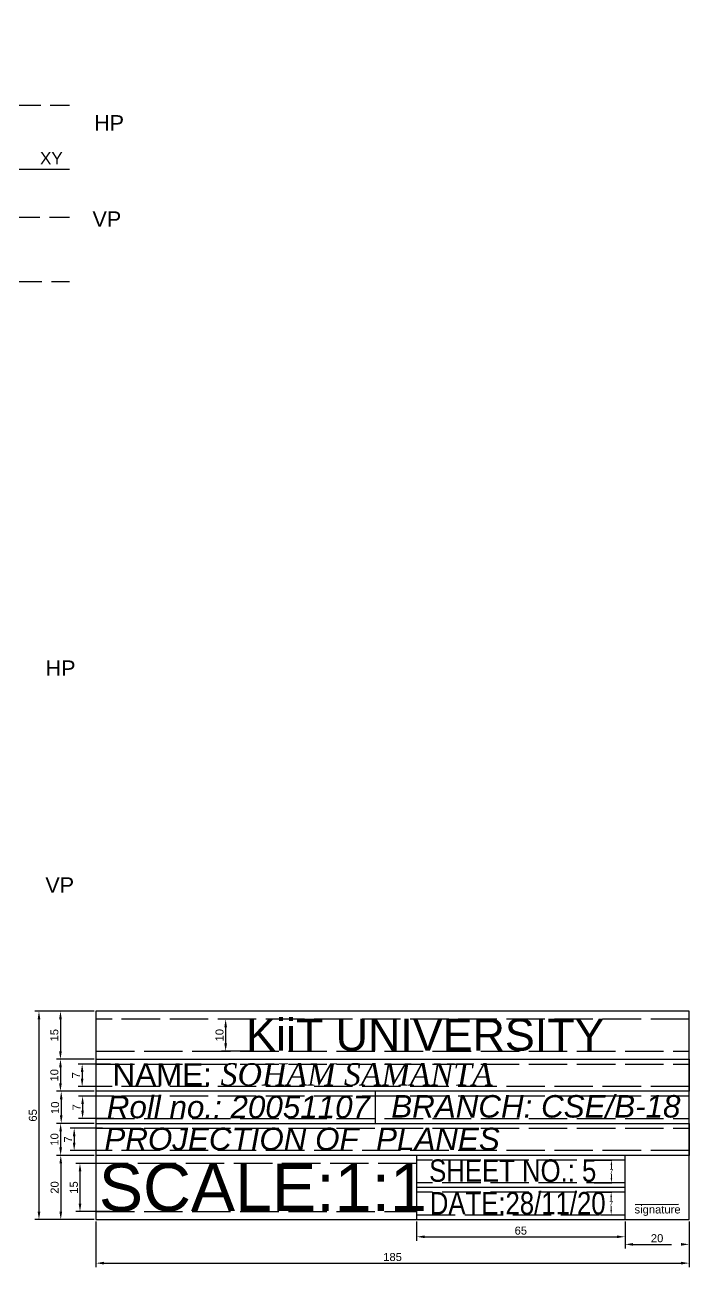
# Model space of a CAD drawing. Header units: millimetres. Extents: x 230 to 940, y 113 to 515.
# Drawn here: x 732.6 to 939.8, y 112.8 to 500.3 of the extents above; entities that cross this region are included whole.
import ezdxf

# ---------------------------------------------------------------- set-up
doc = ezdxf.new("R2010")
doc.units = ezdxf.units.MM
doc.header["$MEASUREMENT"] = 0
doc.linetypes.add('ACAD_ISO02W100', pattern=[15, 12, -3])
doc.styles.get("Standard").update_dxf_attribs({"font": 'arial.ttf'})
doc.dimstyles.new('ISO-25', dxfattribs={"dimtxt": 2.5, "dimasz": 2.5, "dimexe": 1.25, "dimexo": 0.625, "dimtad": 1, "dimtxsty": 'Standard', "dimcen": 2.5, "dimadec": 0, "dimazin": 0, "dimtfac": 1, "dimtmove": 0, "dimatfit": 3, "dimfxl": 1, "dimarcsym": 0})
doc.dimstyles.get("Standard").update_dxf_attribs({"dimtxt": 0.18, "dimasz": 0.18, "dimexe": 0.18, "dimexo": 0.0625, "dimgap": 0.09, "dimtad": 0, "dimtih": 1, "dimtoh": 1, "dimdec": 4, "dimzin": 0, "dimdsep": 46, "dimtxsty": 'Standard', "dimcen": 0.09, "dimadec": 0, "dimazin": 0, "dimtfac": 1, "dimtdec": 4, "dimtofl": 0, "dimtmove": 0, "dimatfit": 3, "dimfxl": 1, "dimtolj": 1, "dimtzin": 0, "dimarcsym": 0})

# ---------------------------------------------------------------- blocks, each defined once
blk = doc.blocks.new('*D13')
at = {"color": 0, "lineweight": -2, "transparency": 16777216}
for p, q in [((854.75, 127.01), (854.75, 121.01)), ((919.75, 127.01), (919.75, 121.01)), ((857.25, 122.26), (917.25, 122.26))]:
    blk.add_line(p, q, dxfattribs=at)
at = {"color": 0, "transparency": 16777216}
for points in [[(857.25, 122.68), (857.25, 121.85), (854.75, 122.26)], [(917.25, 122.68), (917.25, 121.85), (919.75, 122.26)]]:
    blk.add_solid(points, dxfattribs=at)
at = {"layer": 'Defpoints', "color": 0, "transparency": 16777216}
for p in [(854.75, 127.63), (919.75, 127.63), (919.75, 122.26)]:
    blk.add_point(p, dxfattribs=at)
at = {"color": 0, "transparency": 16777216, "insert": (887.25, 124.17), "char_height": 2.5, "attachment_point": 5}
blk.add_mtext('65', dxfattribs=at)
blk = doc.blocks.new('*D7')
at = {"color": 0, "lineweight": -2, "transparency": 16777216}
for p, q in [((759.24, 145.13), (748.51, 145.13)), ((749.76, 142.63), (749.76, 132.63)), ((759.28, 130.13), (748.51, 130.13))]:
    blk.add_line(p, q, dxfattribs=at)
at = {"color": 0, "transparency": 16777216}
for points in [[(749.35, 142.63), (750.18, 142.63), (749.76, 145.13)], [(749.35, 132.63), (750.18, 132.63), (749.76, 130.13)]]:
    blk.add_solid(points, dxfattribs=at)
at = {"layer": 'Defpoints', "color": 0, "transparency": 16777216}
for p in [(759.87, 145.13), (749.76, 130.13), (759.9, 130.13)]:
    blk.add_point(p, dxfattribs=at)
at = {"color": 0, "transparency": 16777216, "insert": (747.86, 137.63), "char_height": 2.5, "attachment_point": 5, "rotation": 90}
blk.add_mtext('15', dxfattribs=at)
blk = doc.blocks.new('*D14')
at = {"color": 0, "lineweight": -2, "transparency": 16777216}
for p, q in [((754.13, 177.63), (742.42, 177.63)), ((743.67, 175.13), (743.67, 170.13)), ((754.13, 167.63), (742.42, 167.63))]:
    blk.add_line(p, q, dxfattribs=at)
at = {"color": 0, "transparency": 16777216}
for points in [[(743.25, 175.13), (744.09, 175.13), (743.67, 177.63)], [(743.25, 170.13), (744.09, 170.13), (743.67, 167.63)]]:
    blk.add_solid(points, dxfattribs=at)
at = {"layer": 'Defpoints', "color": 0, "transparency": 16777216}
for p in [(754.75, 177.63), (743.67, 167.63), (754.75, 167.63)]:
    blk.add_point(p, dxfattribs=at)
at = {"color": 0, "transparency": 16777216, "insert": (741.77, 172.63), "char_height": 2.5, "attachment_point": 5, "rotation": 90}
blk.add_mtext('10', dxfattribs=at)
blk = doc.blocks.new('*D15')
at = {"color": 0, "lineweight": -2, "transparency": 16777216}
for p, q in [((754.13, 167.63), (742.65, 167.63)), ((743.9, 165.13), (743.9, 160.13)), ((754.13, 157.63), (742.65, 157.63))]:
    blk.add_line(p, q, dxfattribs=at)
at = {"color": 0, "transparency": 16777216}
for points in [[(743.49, 165.13), (744.32, 165.13), (743.9, 167.63)], [(743.49, 160.13), (744.32, 160.13), (743.9, 157.63)]]:
    blk.add_solid(points, dxfattribs=at)
at = {"layer": 'Defpoints', "color": 0, "transparency": 16777216}
for p in [(754.75, 167.63), (743.9, 157.63), (754.75, 157.63)]:
    blk.add_point(p, dxfattribs=at)
at = {"color": 0, "transparency": 16777216, "insert": (742, 162.5), "char_height": 2.5, "attachment_point": 5, "rotation": 90}
blk.add_mtext('10', dxfattribs=at)
blk = doc.blocks.new('*D16')
at = {"color": 0, "lineweight": -2, "transparency": 16777216}
for p, q in [((754.13, 192.63), (735.72, 192.63)), ((736.97, 190.13), (736.97, 130.13)), ((754.13, 127.63), (735.72, 127.63))]:
    blk.add_line(p, q, dxfattribs=at)
at = {"color": 0, "transparency": 16777216}
for points in [[(736.56, 190.13), (737.39, 190.13), (736.97, 192.63)], [(736.56, 130.13), (737.39, 130.13), (736.97, 127.63)]]:
    blk.add_solid(points, dxfattribs=at)
at = {"layer": 'Defpoints', "color": 0, "transparency": 16777216}
for p in [(754.75, 192.63), (736.97, 127.63), (754.75, 127.63)]:
    blk.add_point(p, dxfattribs=at)
at = {"color": 0, "transparency": 16777216, "insert": (735.07, 160.13), "char_height": 2.5, "attachment_point": 5, "rotation": 90}
blk.add_mtext('65', dxfattribs=at)
blk = doc.blocks.new('*D17')
at = {"color": 0, "lineweight": -2, "transparency": 16777216}
for p, q in [((754.13, 192.63), (742.42, 192.63)), ((743.67, 190.13), (743.67, 180.13)), ((754.13, 177.63), (742.42, 177.63))]:
    blk.add_line(p, q, dxfattribs=at)
at = {"color": 0, "transparency": 16777216}
for points in [[(743.25, 190.13), (744.09, 190.13), (743.67, 192.63)], [(743.25, 180.13), (744.09, 180.13), (743.67, 177.63)]]:
    blk.add_solid(points, dxfattribs=at)
at = {"layer": 'Defpoints', "color": 0, "transparency": 16777216}
for p in [(754.75, 192.63), (743.67, 177.63), (754.75, 177.63)]:
    blk.add_point(p, dxfattribs=at)
at = {"color": 0, "transparency": 16777216, "insert": (741.77, 185.13), "char_height": 2.5, "attachment_point": 5, "rotation": 90}
blk.add_mtext('15', dxfattribs=at)
blk = doc.blocks.new('*D8')
at = {"color": 0, "lineweight": -2, "transparency": 16777216}
for p, q in [((754.13, 147.63), (742.52, 147.63)), ((743.77, 145.13), (743.77, 130.13)), ((754.13, 127.63), (742.52, 127.63))]:
    blk.add_line(p, q, dxfattribs=at)
at = {"color": 0, "transparency": 16777216}
for points in [[(743.35, 145.13), (744.18, 145.13), (743.77, 147.63)], [(743.35, 130.13), (744.18, 130.13), (743.77, 127.63)]]:
    blk.add_solid(points, dxfattribs=at)
at = {"layer": 'Defpoints', "color": 0, "transparency": 16777216}
for p in [(754.75, 147.63), (743.77, 127.63), (754.75, 127.63)]:
    blk.add_point(p, dxfattribs=at)
at = {"color": 0, "transparency": 16777216, "insert": (741.86, 137.63), "char_height": 2.5, "attachment_point": 5, "rotation": 90}
blk.add_mtext('20', dxfattribs=at)
blk = doc.blocks.new('*D18')
at = {"color": 0, "lineweight": -2, "transparency": 16777216}
for p, q in [((754.13, 157.63), (742.48, 157.63)), ((743.73, 155.13), (743.73, 150.13)), ((754.13, 147.63), (742.48, 147.63))]:
    blk.add_line(p, q, dxfattribs=at)
at = {"color": 0, "transparency": 16777216}
for points in [[(743.31, 155.13), (744.14, 155.13), (743.73, 157.63)], [(743.31, 150.13), (744.14, 150.13), (743.73, 147.63)]]:
    blk.add_solid(points, dxfattribs=at)
at = {"layer": 'Defpoints', "color": 0, "transparency": 16777216}
for p in [(754.75, 157.63), (743.73, 147.63), (754.75, 147.63)]:
    blk.add_point(p, dxfattribs=at)
at = {"color": 0, "transparency": 16777216, "insert": (741.82, 152.63), "char_height": 2.5, "attachment_point": 5, "rotation": 90}
blk.add_mtext('10', dxfattribs=at)
blk = doc.blocks.new('*D9')
at = {"color": 0, "lineweight": -2, "transparency": 16777216}
for p, q in [((803.48, 190.13), (793.94, 190.13)), ((795.19, 187.63), (795.19, 182.63)), ((803.48, 180.13), (793.94, 180.13))]:
    blk.add_line(p, q, dxfattribs=at)
at = {"color": 0, "transparency": 16777216}
for points in [[(794.78, 187.63), (795.61, 187.63), (795.19, 190.13)], [(794.78, 182.63), (795.61, 182.63), (795.19, 180.13)]]:
    blk.add_solid(points, dxfattribs=at)
at = {"layer": 'Defpoints', "color": 0, "transparency": 16777216}
for p in [(804.1, 190.13), (795.19, 180.13), (804.1, 180.13)]:
    blk.add_point(p, dxfattribs=at)
at = {"color": 0, "transparency": 16777216, "insert": (793.29, 185.13), "char_height": 2.5, "attachment_point": 5, "rotation": 90}
blk.add_mtext('10', dxfattribs=at)
blk = doc.blocks.new('*D19')
at = {"color": 0, "lineweight": -2, "transparency": 16777216}
for p, q in [((754.75, 127.01), (754.75, 112.79)), ((939.75, 127.01), (939.75, 112.79)), ((757.25, 114.04), (937.25, 114.04))]:
    blk.add_line(p, q, dxfattribs=at)
at = {"color": 0, "transparency": 16777216}
for points in [[(757.25, 114.46), (757.25, 113.62), (754.75, 114.04)], [(937.25, 114.46), (937.25, 113.62), (939.75, 114.04)]]:
    blk.add_solid(points, dxfattribs=at)
at = {"layer": 'Defpoints', "color": 0, "transparency": 16777216}
for p in [(754.75, 127.63), (939.75, 127.63), (939.75, 114.04)]:
    blk.add_point(p, dxfattribs=at)
at = {"color": 0, "transparency": 16777216, "insert": (847.25, 115.94), "char_height": 2.5, "attachment_point": 5}
blk.add_mtext('185', dxfattribs=at)
blk = doc.blocks.new('*D20')
at = {"color": 0, "linetype": 'ACAD_ISO02W100', "lineweight": -2, "transparency": 16777216}
for p, q in [((759.3, 176.13), (749.19, 176.13)), ((750.44, 173.63), (750.44, 171.63)), ((759.3, 169.13), (749.19, 169.13))]:
    blk.add_line(p, q, dxfattribs=at)
at = {"color": 0, "linetype": 'ACAD_ISO02W100', "transparency": 16777216}
for points in [[(750.02, 173.63), (750.85, 173.63), (750.44, 176.13)], [(750.02, 171.63), (750.85, 171.63), (750.44, 169.13)]]:
    blk.add_solid(points, dxfattribs=at)
at = {"layer": 'Defpoints', "color": 0, "linetype": 'ACAD_ISO02W100', "transparency": 16777216}
for p in [(759.92, 176.13), (750.44, 169.13), (759.92, 169.13)]:
    blk.add_point(p, dxfattribs=at)
at = {"color": 0, "linetype": 'ACAD_ISO02W100', "transparency": 16777216, "insert": (748.56, 172.63), "char_height": 2.5, "attachment_point": 5, "rotation": 90}
blk.add_mtext('7', dxfattribs=at)
blk = doc.blocks.new('*D10')
at = {"color": 0, "linetype": 'ACAD_ISO02W100', "lineweight": -2, "transparency": 16777216}
for p, q in [((760.27, 166.13), (749.32, 166.13)), ((750.57, 163.63), (750.57, 161.63)), ((760.27, 159.13), (749.32, 159.13))]:
    blk.add_line(p, q, dxfattribs=at)
at = {"color": 0, "linetype": 'ACAD_ISO02W100', "transparency": 16777216}
for points in [[(750.15, 163.63), (750.99, 163.63), (750.57, 166.13)], [(750.15, 161.63), (750.99, 161.63), (750.57, 159.13)]]:
    blk.add_solid(points, dxfattribs=at)
at = {"layer": 'Defpoints', "color": 0, "linetype": 'ACAD_ISO02W100', "transparency": 16777216}
for p in [(760.89, 166.13), (750.57, 159.13), (760.89, 159.13)]:
    blk.add_point(p, dxfattribs=at)
at = {"color": 0, "linetype": 'ACAD_ISO02W100', "transparency": 16777216, "insert": (748.69, 162.63), "char_height": 2.5, "attachment_point": 5, "rotation": 90}
blk.add_mtext('7', dxfattribs=at)
blk = doc.blocks.new('*D21')
at = {"color": 0, "linetype": 'ACAD_ISO02W100', "lineweight": -2, "transparency": 16777216}
for p, q in [((756.74, 156.13), (746.7, 156.13)), ((747.95, 153.63), (747.95, 151.63)), ((756.74, 149.13), (746.7, 149.13))]:
    blk.add_line(p, q, dxfattribs=at)
at = {"color": 0, "linetype": 'ACAD_ISO02W100', "transparency": 16777216}
for points in [[(747.53, 153.63), (748.36, 153.63), (747.95, 156.13)], [(747.53, 151.63), (748.36, 151.63), (747.95, 149.13)]]:
    blk.add_solid(points, dxfattribs=at)
at = {"layer": 'Defpoints', "color": 0, "linetype": 'ACAD_ISO02W100', "transparency": 16777216}
for p in [(757.37, 156.13), (747.95, 149.13), (757.37, 149.13)]:
    blk.add_point(p, dxfattribs=at)
at = {"color": 0, "linetype": 'ACAD_ISO02W100', "transparency": 16777216, "insert": (746.07, 152.63), "char_height": 2.5, "attachment_point": 5, "rotation": 90}
blk.add_mtext('7', dxfattribs=at)
blk = doc.blocks.new('*D22')
at = {"color": 0, "linetype": 'ACAD_ISO02W100', "lineweight": -2, "transparency": 16777216}
for p, q in [((919.75, 127.01), (919.75, 118.65)), ((939.75, 127.01), (939.75, 118.65)), ((922.25, 119.9), (937.25, 119.9))]:
    blk.add_line(p, q, dxfattribs=at)
at = {"color": 0, "linetype": 'ACAD_ISO02W100', "transparency": 16777216}
for points in [[(922.25, 120.31), (922.25, 119.48), (919.75, 119.9)], [(937.25, 120.31), (937.25, 119.48), (939.75, 119.9)]]:
    blk.add_solid(points, dxfattribs=at)
at = {"layer": 'Defpoints', "color": 0, "linetype": 'ACAD_ISO02W100', "transparency": 16777216}
for p in [(919.75, 127.63), (939.75, 127.63), (939.75, 119.9)]:
    blk.add_point(p, dxfattribs=at)
at = {"color": 0, "linetype": 'ACAD_ISO02W100', "transparency": 16777216, "insert": (929.75, 121.8), "char_height": 2.5, "attachment_point": 5}
blk.add_mtext('20', dxfattribs=at)
blk = doc.blocks.new('*D11')
at = {"color": 0, "lineweight": -2, "transparency": 16777216}
for p, q in [((912.14, 136.13), (915.61, 136.13)), ((912.14, 129.13), (915.61, 129.13))]:
    blk.add_line(p, q, dxfattribs=at)
at = {"color": 0, "lineweight": 0, "transparency": 16777216}
for p, q in [((915.43, 134.63), (915.43, 133.47)), ((915.43, 130.63), (915.43, 131.79))]:
    blk.add_line(p, q, dxfattribs=at)
at = {"color": 0, "transparency": 16777216}
for points in [[(915.18, 134.63), (915.68, 134.63), (915.43, 136.13)], [(915.18, 130.63), (915.68, 130.63), (915.43, 129.13)]]:
    blk.add_solid(points, dxfattribs=at)
at = {"layer": 'Defpoints', "color": 0, "transparency": 16777216}
for p in [(912.07, 136.13), (912.07, 129.13), (915.43, 129.13)]:
    blk.add_point(p, dxfattribs=at)
at = {"color": 0, "transparency": 16777216, "insert": (915.43, 132.63), "char_height": 1.5, "attachment_point": 5}
blk.add_mtext('\\A1;7', dxfattribs=at)
blk = doc.blocks.new('*D12')
at = {"color": 0, "lineweight": -2, "transparency": 16777216}
for p, q in [((910.19, 146.13), (915.69, 146.13)), ((910.12, 139.13), (915.69, 139.13))]:
    blk.add_line(p, q, dxfattribs=at)
at = {"color": 0, "lineweight": 0, "transparency": 16777216}
for p, q in [((915.51, 144.63), (915.51, 143.47)), ((915.51, 140.63), (915.51, 141.79))]:
    blk.add_line(p, q, dxfattribs=at)
at = {"color": 0, "transparency": 16777216}
for points in [[(915.26, 144.63), (915.76, 144.63), (915.51, 146.13)], [(915.26, 140.63), (915.76, 140.63), (915.51, 139.13)]]:
    blk.add_solid(points, dxfattribs=at)
at = {"layer": 'Defpoints', "color": 0, "transparency": 16777216}
for p in [(910.13, 146.13), (915.51, 146.13), (910.06, 139.13)]:
    blk.add_point(p, dxfattribs=at)
at = {"color": 0, "transparency": 16777216, "insert": (915.51, 142.63), "char_height": 1.5, "attachment_point": 5}
blk.add_mtext('\\A1;7', dxfattribs=at)
blk = doc.blocks.new('*D41')
at = {"color": 0, "lineweight": -2, "transparency": 16777216}
for start, end in [(18.4559, 24.2829), (5.7171, 11.3431)]:
    blk.add_arc((648.12, 475.26), 27.07, start, end, dxfattribs=at)
at = {"color": 0, "transparency": 16777216}
for points in [[(672.4, 486.19), (673.2, 486.6), (671.57, 488.8)], [(675.51, 477.98), (674.61, 477.94), (675.19, 475.26)]]:
    blk.add_solid(points, dxfattribs=at)
at = {"layer": 'Defpoints', "color": 0, "transparency": 16777216}
for p in [(691.43, 500.26), (673.56, 484.52), (515.5, 475.26), (648.12, 475.26), (746.48, 475.26)]:
    blk.add_point(p, dxfattribs=at)
at = {"color": 0, "transparency": 16777216, "insert": (674.29, 482.21), "char_height": 3, "attachment_point": 5}
blk.add_mtext('\\A1;30°', dxfattribs=at)

msp = doc.modelspace()

# ---------------------------------------------------------------- linework, layer by layer
at = {"linetype": 'ACAD_ISO02W100'}
for p, q in [((515.50262, 475.26489), (746.47518, 475.26489)), ((515.28503, 440.26489), (746.47518, 440.26489)), ((515.90026, 420.26489), (746.47518, 420.26489))]:
    msp.add_line(p, q, dxfattribs=at)
at = {"color": 5}
msp.add_line((515.50262, 455.26489), (746.47518, 455.26489), dxfattribs=at)
for p, q in [((939.75352, 192.63061), (754.75352, 192.63061)), ((754.75352, 192.63061), (754.75352, 127.63061)), ((754.75352, 192.63061), (754.75352, 177.63061)), ((910.5575, 192.63061), (910.5575, 192.63061)), ((939.75352, 127.63061), (939.75352, 192.63061)), ((754.75352, 177.63061), (939.75352, 177.63061)), ((939.75352, 177.63061), (939.75352, 167.63061)), ((939.75352, 167.63061), (754.75352, 167.63061)), ((754.75352, 167.63061), (754.75352, 157.63061)), ((841.77626, 167.63061), (841.77626, 157.63061)), ((754.75352, 157.63061), (939.75352, 157.63061)), ((939.75352, 157.63061), (939.75352, 147.63061)), ((854.75352, 147.63061), (754.75352, 147.63061)), ((919.75352, 147.63061), (854.75352, 147.63061)), ((854.75352, 147.63061), (854.75352, 127.63061)), ((854.75352, 147.63061), (854.75352, 145.13061)), ((939.75352, 147.63061), (919.75352, 147.63061)), ((919.75352, 127.63061), (919.75352, 147.63061)), ((854.75352, 145.13061), (854.75352, 130.13061)), ((919.75352, 137.63061), (854.75352, 137.63061)), ((754.75352, 127.63061), (854.75352, 127.63061)), ((854.75352, 127.63061), (919.75352, 127.63061)), ((919.75352, 127.63061), (939.75352, 127.63061))]:
    msp.add_line(p, q)
at = {"color": 85, "linetype": 'ACAD_ISO02W100', "true_color": 0x58ba48}
for p, q in [((939.75352, 190.13061), (754.75352, 190.13061)), ((754.75352, 180.13061), (939.75352, 180.13061)), ((754.75352, 176.13061), (939.75352, 176.13061)), ((939.75352, 169.13061), (754.75352, 169.13061)), ((939.75352, 166.13061), (754.75352, 166.13061)), ((754.75352, 159.13061), (939.75352, 159.13061)), ((754.75352, 156.13061), (939.75352, 156.13061)), ((939.75352, 149.13061), (754.75352, 149.13061)), ((854.75352, 145.13061), (754.75352, 145.13061)), ((919.75352, 146.13061), (854.75352, 146.13061)), ((919.75352, 139.13061), (854.75352, 139.13061)), ((919.75352, 136.13061), (854.75352, 136.13061)), ((754.75352, 130.13061), (854.75352, 130.13061)), ((854.75352, 129.13061), (919.75352, 129.13061))]:
    msp.add_line(p, q, dxfattribs=at)
at = {"color": 9, "lineweight": 30, "true_color": 0xc7c8ca}
msp.add_line((922.91783, 132.34343), (936.46432, 132.40494), dxfattribs=at)

# ---------------------------------------------------------------- texts
at = {"attachment_point": 1}
for s, width, gutter_width, heights, insert, char_height in [('HP', 21.7255487, 1, [0.16047], (754.18021, 472.10039), 4.8), ('XY', 21.7255487, 1, [0.16047], (737.29514, 460.56446), 3.8), ('VP', 21.7255487, 1, [0.16047], (753.6653, 442.08346), 4.8), ('HP', 21.7255487, 1, [0.16047], (739.05007, 302.0235), 4.8), ('VP', 21.7255487, 1, [0.16047], (738.96829, 234.37856), 4.8), ('\\pxqc;KiiT UNIVERSITY', 164.358567, 12.5, [0], (775.26766, 190.28607), 10), ('NAME: {\\fTimes New Roman|b0|i1|c0|p18;SOHAM SAMANTA}', 128.690421, 12.5, [6.62977], (759.92376, 176.40802), 7), ('{\\fArial|b0|i1|c0|p34;BRANCH: CSE/B-18}', 96.3946234, 12.5, [0], (846.84625, 166.45255), 7), ('{\\fArial|b0|i1|c0|p34;Roll no.: 20051107}', 98.4957445, 12.5, [17.50806], (758.1228, 166.24122), 7), ('SCALE:1:1', 93.7594967, 12.5, [0], (755.63766, 145.0793), 14.8)]:
    msp.add_mtext_dynamic_manual_height_columns(s, width=width, gutter_width=gutter_width, heights=heights, dxfattribs=dict(at, insert=insert, char_height=char_height))
at = {"color": 18, "true_color": 0x000000, "char_height": 7, "attachment_point": 1}
for s, width, heights, insert in [('{\\fArial|b0|i1|c0|p34;PROJECTION OF  PLANES}', 242.3821862, [9.91839], (757.36745, 156.28181)), ('{\\fArial Narrow|b0|i0|c0|p34;SHEET NO.: 5}', 67.6486479, [17.83892], (858.66878, 146.41054)), ('{\\fArial Narrow|b0|i0|c0|p34;DATE:28/11/20}', 77.4148345, [0], (858.87057, 136.22796))]:
    msp.add_mtext_dynamic_manual_height_columns(s, width=width, gutter_width=12.5, heights=heights, dxfattribs=dict(at, insert=insert))
at = {"color": 9, "lineweight": 30, "true_color": 0xc7c8ca, "insert": (922.72002, 132.03983), "char_height": 2.5, "attachment_point": 1}
msp.add_mtext_dynamic_manual_height_columns('{\\C256;\\c0;signature}', width=12.8123175, gutter_width=12.5, heights=[0], dxfattribs=at)

# ---------------------------------------------------------------- dimensions: what is measured, and where the dimension line sits
at = {"color": 3}
dim = msp.add_angular_dim_2l(base=(673.56182, 484.5235), line1=((515.50262, 475.26489), (746.47518, 475.26489)), line2=((648.12402, 475.26489), (691.42529, 500.26489)), dimstyle='Standard', override={"dimtxt": 3, "dimasz": 2.7}, dxfattribs=at)
dim.commit()
dim.dimension.update_dxf_attribs({"geometry": '*D41', "text_midpoint": (674.28778, 482.21193), "dimtype": 162})
at = {"color": 240, "true_color": 0xed1f24}
for base, p1, p2, picture, middle in [((736.9741, 127.63061), (754.75352, 192.63061), (754.75352, 127.63061), '*D16', (736.9741, 160.13061)), ((743.67017, 177.63061), (754.75352, 192.63061), (754.75352, 177.63061), '*D17', (743.67017, 185.13061)), ((795.1931, 180.13061), (804.10262, 190.13061), (804.10262, 180.13061), '*D9', (795.1931, 185.13061)), ((743.67017, 167.63061), (754.75352, 177.63061), (754.75352, 167.63061), '*D14', (743.67017, 172.63061)), ((743.90194, 157.63061), (754.75352, 167.63061), (754.75352, 157.63061), '*D15', (743.90194, 162.49548)), ((743.72591, 147.63061), (754.75352, 157.63061), (754.75352, 147.63061), '*D18', (743.72591, 152.63061)), ((743.76635, 127.63061), (754.75352, 147.63061), (754.75352, 127.63061), '*D8', (743.76635, 137.63061)), ((749.76233, 130.13061), (759.86806, 145.13061), (759.90204, 130.13061), '*D7', (749.76233, 137.63061))]:
    dim = msp.add_linear_dim(base=base, p1=p1, p2=p2, angle=90, dimstyle='ISO-25', override={"dimdec": 1}, dxfattribs=at)
    dim.commit()
    dim.dimension.update_dxf_attribs({"geometry": picture, "text_midpoint": middle, "dimtype": 160})
at = {"color": 240, "linetype": 'ACAD_ISO02W100', "true_color": 0xed1f24}
for base, p1, p2, picture, middle in [((750.43762, 169.13061), (759.92376, 176.13061), (759.92376, 169.13061), '*D20', (748.56262, 172.63061)), ((750.56923, 159.13061), (760.89279, 166.13061), (760.89279, 159.13061), '*D10', (748.69423, 162.63061)), ((747.94515, 149.13061), (757.36745, 156.13061), (757.36745, 149.13061), '*D21', (746.07015, 152.63061))]:
    dim = msp.add_linear_dim(base=base, p1=p1, p2=p2, angle=90, dimstyle='ISO-25', override={"dimdec": 1}, dxfattribs=at)
    dim.commit()
    dim.dimension.update_dxf_attribs({"geometry": picture, "text_midpoint": middle})
at = {"color": 1}
for base, p1, p2, picture, middle in [((915.51122, 146.13061), (910.05542, 139.13061), (910.13016, 146.13061), '*D12', (915.51122, 142.63061)), ((915.43017, 129.13061), (912.07332, 136.13061), (912.07332, 129.13061), '*D11', (915.43017, 132.63061))]:
    dim = msp.add_linear_dim(base=base, p1=p1, p2=p2, angle=90, dimstyle='Standard', override={"dimtxt": 1.5, "dimasz": 1.5, "dimdec": 0, "dimlwd": 0}, dxfattribs=at)
    dim.commit()
    dim.dimension.update_dxf_attribs({"geometry": picture, "text_midpoint": middle, "dimtype": 160})
at = {"color": 240, "true_color": 0xed1f24}
for base, p1, p2, picture, middle in [((939.75352, 114.0401), (754.75352, 127.63061), (939.75352, 127.63061), '*D19', (847.25352, 115.94154)), ((919.75352, 122.2649), (854.75352, 127.63061), (919.75352, 127.63061), '*D13', (887.25352, 124.16633))]:
    dim = msp.add_linear_dim(base=base, p1=p1, p2=p2, dimstyle='ISO-25', override={"dimdec": 1}, dxfattribs=at)
    dim.commit()
    dim.dimension.update_dxf_attribs({"geometry": picture, "text_midpoint": middle})
at = {"color": 240, "linetype": 'ACAD_ISO02W100', "true_color": 0xed1f24}
dim = msp.add_linear_dim(base=(939.75352, 119.89786), p1=(919.75352, 127.63061), p2=(939.75352, 127.63061), dimstyle='ISO-25', override={"dimdec": 0}, dxfattribs=at)
dim.commit()
dim.dimension.update_dxf_attribs({"geometry": '*D22', "text_midpoint": (929.75352, 121.79929)})

doc.saveas('drawing.dxf')
